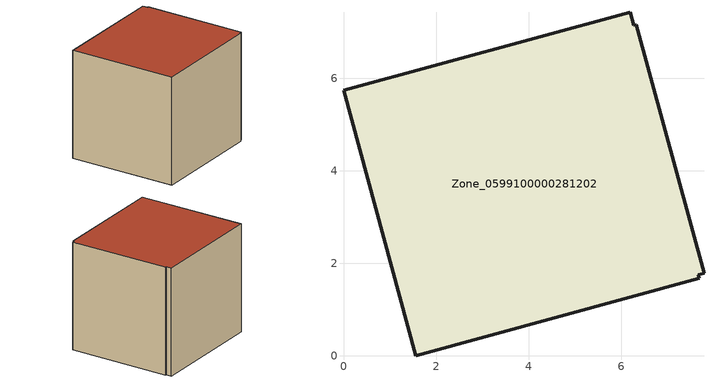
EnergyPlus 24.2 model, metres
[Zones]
Zone_0599100000281202
 floor ground (C_G): 6.27,7.15 6.33,7.17 7.79,1.78 7.67,1.75 7.69,1.68 1.56,0 0,5.74 6.2,7.43 z0
 wall outside (C_F): 6.33,7.17 6.27,7.15 6.2,7.43 0,5.74 1.56,0 7.69,1.68 7.67,1.75 7.79,1.78 6.33,7.17 z0:5.95
 roof outside (C_R): 7.67,1.75 7.79,1.78 6.33,7.17 6.27,7.15 6.2,7.43 0,5.74 1.56,0 7.69,1.68 z5.95
[BUILDING]
Pand.0599100000281202: North Axis=0; Terrain=City; Loads Convergence Tolerance Value=0.04; Temperature Convergence Tolerance Value=0.4; Solar Distribution=FullExterior; Maximum Number of Warmup Days=25; Minimum Number of Warmup Days=1
[Site:Location]
Rotterdam.The.Hague.AP_ZH_NLD Design_Conditions: Latitude=51.96; Longitude=4.45; Time Zone=1; Elevation=-4.5
[SITE:GROUNDTEMPERATURE:BUILDINGSURFACE]
18, 18, 18, 18, 18, 18, 18, 18, 18, 18, 18, 18
[MATERIAL] Thermal Absorptance=0.9; Solar Absorptance=0.7; Visible Absorptance=0.7
Name | Roughness | Thickness | Conductivity | Density | Specific Heat
G.TI.1946-1964 | MediumSmooth | 0.15 | 1 | 540 | 1210
F.TI.1946-1964 | Rough | 0.3 | 0.857143 | 1920 | 840
R.TI.1946-1964 | MediumRough | 0.2 | 0.277778 | 1500 | 1000
[CONSTRUCTION]
C_G: G.TI.1946-1964
C_F: F.TI.1946-1964
C_R: R.TI.1946-1964
[ZONE]
Zone_0599100000281202: Type=1; Multiplier=1; Ceiling Height=Autocalculate; Volume=Autocalculate; Floor Area=autocalculate; Part of Total Floor Area=Yes
[ZONEINFILTRATION:DESIGNFLOWRATE]
Infil_Zone_0599100000281202: Zone or ZoneList or Space or SpaceList=Zone_0599100000281202; Schedule=AlwaysOn; Design Flow Rate Calculation Method=Flow/Area; Flow Rate per Floor Area=0.003; Constant Term Coefficient=1; Temperature Term Coefficient=0; Velocity Term Coefficient=0; Velocity Squared Term Coefficient=0
[HVACTEMPLATE:ZONE:IDEALLOADSAIRSYSTEM]
Zone_0599100000281202: Maximum Heating Supply Air Temperature=50; Minimum Cooling Supply Air Temperature=13; Maximum Heating Supply Air Humidity Ratio=0.0156; Minimum Cooling Supply Air Humidity Ratio=0.0077; Heating Limit=NoLimit; Cooling Limit=NoLimit; Dehumidification Control Type=ConstantSensibleHeatRatio; Cooling Sensible Heat Ratio=0.7; Dehumidification Setpoint=60; Humidification Control Type=None; Humidification Setpoint=30; Outdoor Air Method=None; Outdoor Air Flow Rate per Person=0.00944; Outdoor Air Flow Rate per Zone Floor Area=0; Outdoor Air Flow Rate per Zone=0; Demand Controlled Ventilation Type=None; Outdoor Air Economizer Type=NoEconomizer; Heat Recovery Type=None; Sensible Heat Recovery Effectiveness=0.7; Latent Heat Recovery Effectiveness=0.65
[ZONECONTROL:THERMOSTAT]
ThermostatControl_Zone_0599100000281202: Zone or ZoneList=Zone_0599100000281202; Control Type Schedule=DualSetpointControlType; Control 1=Thermostat_Zone_0599100000281202; Temperature Difference Between Cutout And Setpoint=0
[THERMOSTATSETPOINT:DUALSETPOINT]
Thermostat_Zone_0599100000281202: Heating Setpoint Temperature Schedule=HeatingSetpoint_Zone_0599100000281202; Cooling Setpoint Temperature Schedule=CoolingSetpoint_Zone_0599100000281202
[SCHEDULE:COMPACT]
HeatingSetpoint_Zone_0599100000281202: Through: 12/31, For: AllDays, Until: 24:00, 21
CoolingSetpoint_Zone_0599100000281202: Through: 12/31, For: AllDays, Until: 24:00, 24
DualSetpointControlType: Through: 12/31, For: AllDays, Until: 24:00, 4
AlwaysOn: Through: 12/31, For: AllDays, Until: 24:00, 1
